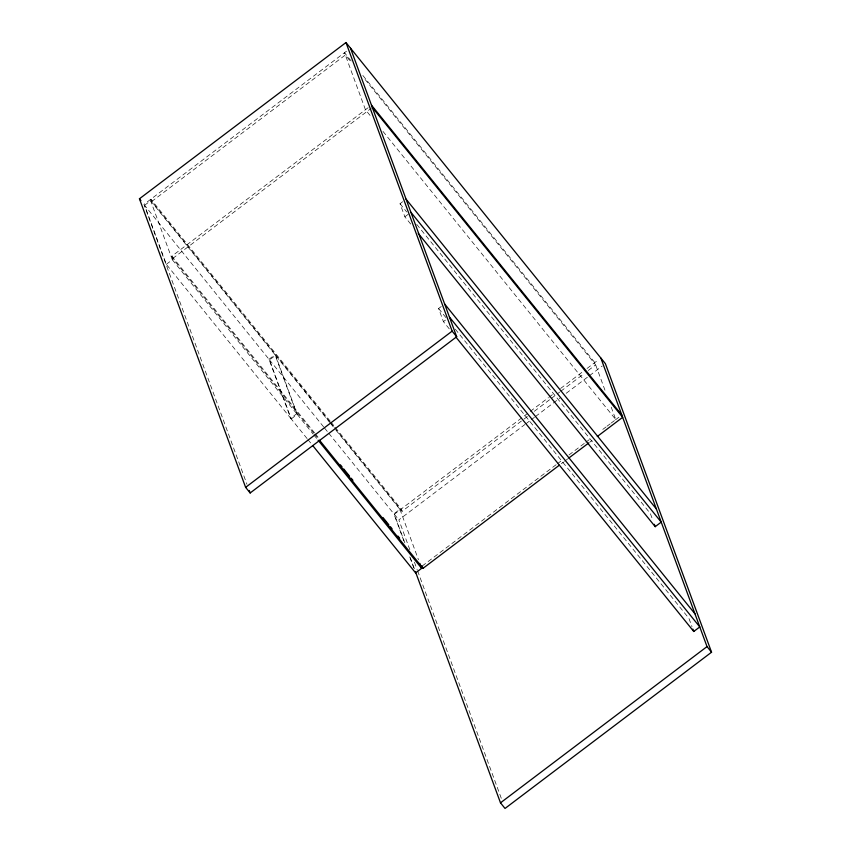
<?xml version="1.0" encoding="UTF-8"?>
<svg xmlns="http://www.w3.org/2000/svg" width="851" height="851" viewBox="0 0 851 851"><rect width="100%" height="100%" fill="white"/><g stroke="black" fill="none" stroke-linecap="round" stroke-linejoin="round"><path stroke-width="0.64" stroke-dasharray="4.25 3.19" d="M346.495 51.209L143.979 204.4L246.96 484.272M144.596 205.304L150.627 200.74L275.011 354.707L296.722 413.735L290.702 418.288L166.317 264.331L144.596 205.304L268.99 359.26L290.702 418.288M329.443 421.479L151.712 201.485L345.325 55.017L351.176 62.251M313.7 433.031L172.679 258.481L171.838 256.183L370.472 105.928M172.679 258.481L371.27 108.258M166.317 264.331L172.338 259.768L150.627 200.74M410.703 224.058L404.863 216.824L400.034 203.708L403.044 201.432M404.863 216.824L409.884 213.027M268.99 359.26L275.011 354.707M307.083 438.563L291.223 418.937L269.501 359.909L275.533 355.346L329.794 422.511M291.223 418.937L297.244 414.373L275.533 355.346M449.264 328.858L443.424 321.635L438.595 308.509L443.616 304.711M443.424 321.635L445.435 320.114M403.842 540.928L393.896 513.866L399.917 509.313L334.805 428.713M404.842 542.864L394.311 514.249L529.875 411.703M530.279 411.405L548.267 397.789M548.948 397.279L554.607 392.992M560.596 388.471L583.18 371.387M587.073 368.44L598.827 359.537M334.454 427.681L402.044 511.334L527.95 416.096M534.3 411.299L550.172 399.289M551.225 398.491L559.692 392.088M560.745 391.29L584.02 373.674M588.254 370.472L595.657 364.877L363.685 77.739M409.842 549.725L398.853 519.865L524.886 424.532M525.95 423.734L530.184 420.522M531.247 419.724L534.417 417.32M535.481 416.522L559.841 398.087M566.192 393.29L588.435 376.461M589.498 375.663L602.2 366.047M422.17 566.043L556.32 464.561M557.373 463.763L562.66 459.763M569 454.966L584.839 442.988M585.892 442.19L591.179 438.191M602.795 429.404L605.965 427M607.018 426.202L610.188 423.809M611.252 423.011L614.411 420.607M615.475 419.809L619.805 416.533M561.394 463.657L563.5 462.061M564.553 461.263L567.723 458.859M589.913 442.084L592.019 440.488M351.165 60.985L344.485 52.73L365.451 109.715L371.291 116.949M362.845 75.452L594.817 362.579L605.752 392.311M382.982 131.405L615.784 419.575L610.316 404.704M400.034 203.708L406.714 211.973M416.724 224.366L650.366 513.557L653.004 520.716M438.595 308.509L446.105 317.806M455.285 329.167L688.927 618.369L692.001 626.719M330.273 421.256L150.872 199.187L151.712 201.485M331.103 422.287L334.443 426.415M335.273 427.447L401.193 509.047L402.044 511.334M330.284 422.511L333.624 426.649M330.624 423.553L333.964 427.681M269.501 359.909L323.763 427.074M324.603 428.106L327.943 432.244M328.773 433.276L393.896 513.866M394.311 514.249L398.853 519.865M171.838 256.183L314.53 432.797M315.359 433.829L319.529 438.999M314.54 434.063L318.71 439.222M172.338 259.768L296.722 413.735M297.244 414.373L313.104 434.01M313.945 435.042L317.285 439.18M307.924 439.605L312.094 444.765M399.917 509.313L418.469 559.735M414.416 562.16L417.16 569.627M417.618 570.872L501.367 798.504M410.331 557.788L414.448 568.979M409.725 556.916L414.256 569.213"/><path stroke-width="1.28" d="M350.506 48.167L456.689 336.751L250.162 492.974L245.62 487.357L139.447 198.783L345.974 42.55L605.38 363.643L711.553 652.217L505.026 808.45L500.494 802.833L415.362 571.468M245.62 487.357L452.147 331.135L345.974 42.55M419.82 563.426L421.639 568.34L415.607 572.904L312.923 445.796M319.54 440.265L423.011 568.33L559.277 465.252M568.787 458.061L588.849 442.882M597.306 436.489L622.655 417.309L372.323 107.46M418.213 233.344L655.196 526.673L661.216 522.12L410.884 212.271M455.945 337.124L693.756 631.485L699.777 626.932L449.445 317.072M500.494 802.833L707.021 646.6L600.838 358.026M371.483 105.162L621.815 415.022M406.055 199.145L656.387 509.004M444.616 303.956L694.948 613.805M452.147 331.135L456.689 336.751M707.021 646.6L711.553 652.217M139.447 198.783L140.958 200.655M340.389 464.816L342.059 466.88M343.73 468.954L349.57 476.177M351.24 478.241L352.91 480.315M382.95 517.493L388.79 524.727M390.46 526.79L392.13 528.854M397.97 536.087L399.64 538.151M318.114 440.212L421.639 568.34M654.313 524.29L655.196 526.673M692.874 629.102L693.756 631.485M422.17 566.043L423.011 568.33M249.247 490.484L250.162 492.974"/></g></svg>
